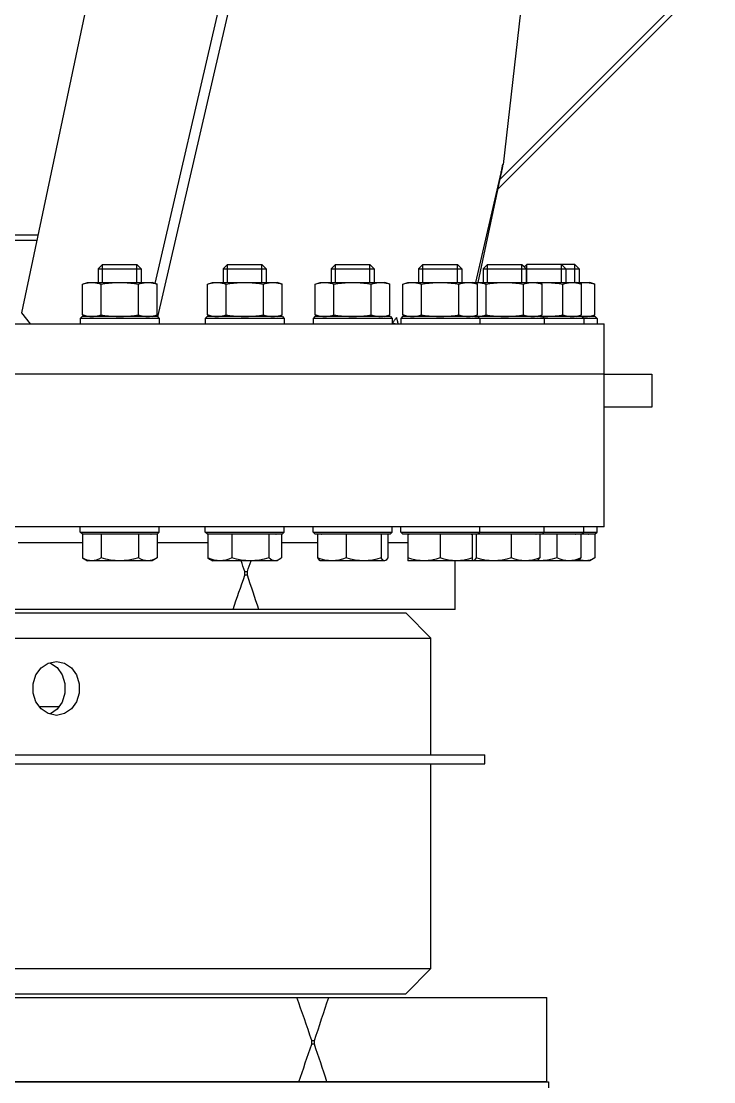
# Model space of a CAD drawing. Extents: x 1551 to 113148, y -1700 to 77018.
# Drawn here: x 14275 to 14661, y 58568 to 59159 of the extents above; entities that cross this region are included whole.
import ezdxf

# ---------------------------------------------------------------- set-up
doc = ezdxf.new("R2010")
doc.units = 0
doc.header["$LTSCALE"] = 500
doc.header["$MEASUREMENT"] = 0
doc.linetypes.add('CENTER', pattern=[3, 2.5, -0.25, 0, -0.25])
doc.layers.get('0').update_dxf_attribs({"linetype": 'CONTINUOUS'})

# ---------------------------------------------------------------- blocks, each defined once
blk = doc.blocks.new('pidestal_kran')
blk.add_lwpolyline([(-9566.33, 75828.77), (-8601.33, 75828.77), (-8601.33, 75778.77), (-9566.33, 75778.77)], close=True)
blk = doc.blocks.new('platform_side')
at = {"linetype": 'Continuous'}
for p, q in [((-9482.58, 5945.52), (-9567.57, 5204.78)), ((-9583.79, 5880.58), (-9759.97, 5120.07)), ((-9761.22, 5138.48), (-9590.26, 5876.43)), ((-9748.84, 5532.91), (-9835.72, 5122.18)), ((-9570.58, 5191.14), (-9450.27, 5311.45)), ((-9569.44, 5196.52), (-9452.39, 5313.57)), ((-9582.76, 5139.14), (-9568.73, 5200.22)), ((-9568.82, 5199.44), (-9581.64, 5139.14)), ((-9568.82, 5199.44), (-9568.91, 5199.45)), ((-9885.38, 5165.64), (-9826.53, 5165.64)), ((-9885.38, 5162.64), (-9827.16, 5162.64)), ((-9790.64, 5149.14), (-9793.04, 5146.74)), ((-9790.64, 5149.14), (-9771.44, 5149.14)), ((-9790.64, 5139.14), (-9790.64, 5149.14)), ((-9771.44, 5149.14), (-9769.04, 5146.74)), ((-9771.44, 5139.14), (-9771.44, 5149.14)), ((-9721.04, 5149.14), (-9723.44, 5146.74)), ((-9721.04, 5149.14), (-9701.84, 5149.14)), ((-9721.04, 5139.14), (-9721.04, 5149.14)), ((-9701.84, 5149.14), (-9699.44, 5146.74)), ((-9701.84, 5139.14), (-9701.84, 5149.14)), ((-9660.95, 5149.14), (-9663.35, 5146.74)), ((-9660.95, 5149.14), (-9641.75, 5149.14)), ((-9660.95, 5139.14), (-9660.95, 5149.14)), ((-9641.75, 5149.14), (-9639.35, 5146.74)), ((-9641.75, 5139.14), (-9641.75, 5149.14)), ((-9612.21, 5149.14), (-9614.61, 5146.74)), ((-9612.21, 5149.14), (-9593.01, 5149.14)), ((-9612.21, 5139.14), (-9612.21, 5149.14)), ((-9593.01, 5149.14), (-9590.61, 5146.74)), ((-9593.01, 5139.14), (-9593.01, 5149.14)), ((-9576.29, 5149.14), (-9578.69, 5146.74)), ((-9576.29, 5149.14), (-9557.09, 5149.14)), ((-9576.29, 5139.14), (-9576.29, 5149.14)), ((-9557.09, 5149.14), (-9554.69, 5146.74)), ((-9557.09, 5149.14), (-9555.7, 5147.75)), ((-9557.09, 5139.14), (-9557.09, 5149.14)), ((-9554.3, 5149.14), (-9555.7, 5147.75)), ((-9527.69, 5149.14), (-9554.3, 5149.14)), ((-9554.3, 5139.14), (-9554.3, 5149.14)), ((-9535.1, 5149.14), (-9532.7, 5146.74)), ((-9535.1, 5139.14), (-9535.1, 5149.14)), ((-9527.69, 5149.14), (-9525.29, 5146.74)), ((-9527.69, 5139.14), (-9527.69, 5149.14)), ((-9793.04, 5146.74), (-9769.04, 5146.74)), ((-9793.04, 5146.74), (-9793.04, 5139.14)), ((-9769.04, 5146.74), (-9769.04, 5139.14)), ((-9723.44, 5146.74), (-9699.44, 5146.74)), ((-9723.44, 5146.74), (-9723.44, 5139.14)), ((-9699.44, 5146.74), (-9699.44, 5139.14)), ((-9663.35, 5146.74), (-9639.35, 5146.74)), ((-9663.35, 5146.74), (-9663.35, 5139.14)), ((-9639.35, 5146.74), (-9639.35, 5139.14)), ((-9614.61, 5146.74), (-9590.61, 5146.74)), ((-9614.61, 5146.74), (-9614.61, 5139.14)), ((-9590.61, 5146.74), (-9590.61, 5139.14)), ((-9578.69, 5146.74), (-9525.29, 5146.74)), ((-9578.69, 5146.74), (-9578.69, 5139.14)), ((-9554.69, 5146.74), (-9554.69, 5139.14)), ((-9532.7, 5146.74), (-9532.7, 5139.14)), ((-9525.29, 5146.74), (-9525.29, 5139.14)), ((-9801.83, 5138.13), (-9799.04, 5139.14)), ((-9801.83, 5121.16), (-9801.83, 5138.13)), ((-9799.04, 5139.14), (-9763.04, 5139.14)), ((-9791.44, 5121.16), (-9791.44, 5138.13)), ((-9770.65, 5121.16), (-9770.65, 5138.13)), ((-9760.26, 5138.13), (-9763.04, 5139.14)), ((-9760.26, 5121.16), (-9760.26, 5138.13)), ((-9732.22, 5138.13), (-9729.44, 5139.14)), ((-9732.22, 5121.16), (-9732.22, 5138.13)), ((-9729.44, 5139.14), (-9693.44, 5139.14)), ((-9721.83, 5121.16), (-9721.83, 5138.13)), ((-9701.04, 5121.16), (-9701.04, 5138.13)), ((-9690.65, 5138.13), (-9693.44, 5139.14)), ((-9690.65, 5121.16), (-9690.65, 5138.13)), ((-9672.13, 5138.13), (-9669.35, 5139.14)), ((-9672.13, 5121.16), (-9672.13, 5138.13)), ((-9669.35, 5139.14), (-9633.35, 5139.14)), ((-9661.74, 5121.16), (-9661.74, 5138.13)), ((-9640.96, 5121.16), (-9640.96, 5138.13)), ((-9630.56, 5138.13), (-9633.35, 5139.14)), ((-9630.56, 5121.16), (-9630.56, 5138.13)), ((-9623.39, 5138.13), (-9620.61, 5139.14)), ((-9623.39, 5121.16), (-9623.39, 5138.13)), ((-9620.61, 5139.14), (-9519.29, 5139.14)), ((-9613, 5121.16), (-9613, 5138.13)), ((-9592.21, 5121.16), (-9592.21, 5138.13)), ((-9581.82, 5138.13), (-9584.61, 5139.14)), ((-9581.82, 5121.16), (-9581.82, 5138.13)), ((-9577.09, 5121.16), (-9577.09, 5138.13)), ((-9556.3, 5121.16), (-9556.3, 5138.13)), ((-9545.91, 5138.13), (-9548.69, 5139.14)), ((-9545.91, 5121.16), (-9545.91, 5138.13)), ((-9534.31, 5121.16), (-9534.31, 5138.13)), ((-9523.92, 5138.13), (-9526.7, 5139.14)), ((-9523.92, 5121.16), (-9523.92, 5138.13)), ((-9516.51, 5138.13), (-9519.29, 5139.14)), ((-9516.51, 5121.16), (-9516.51, 5138.13)), ((-9835.72, 5122.18), (-9830.83, 5116.14)), ((-9802.04, 5120.14), (-9803.04, 5119.14)), ((-9759.04, 5119.14), (-9803.04, 5119.14)), ((-9803.04, 5119.14), (-9803.04, 5116.14)), ((-9760.05, 5120.14), (-9802.04, 5120.14)), ((-9799.04, 5120.14), (-9801.83, 5121.16)), ((-9763.04, 5120.14), (-9760.26, 5121.16)), ((-9760.04, 5120.14), (-9759.04, 5119.14)), ((-9759.04, 5119.14), (-9759.04, 5116.14)), ((-9732.44, 5120.14), (-9733.44, 5119.14)), ((-9689.44, 5119.14), (-9733.44, 5119.14)), ((-9733.44, 5119.14), (-9733.44, 5116.14)), ((-9690.44, 5120.14), (-9732.44, 5120.14)), ((-9729.44, 5120.14), (-9732.22, 5121.16)), ((-9693.44, 5120.14), (-9690.65, 5121.16)), ((-9690.44, 5120.14), (-9689.44, 5119.14)), ((-9689.44, 5119.14), (-9689.44, 5116.14)), ((-9672.35, 5120.14), (-9673.35, 5119.14)), ((-9629.35, 5119.14), (-9673.35, 5119.14)), ((-9673.35, 5119.14), (-9673.35, 5116.14)), ((-9630.35, 5120.14), (-9672.35, 5120.14)), ((-9669.35, 5120.14), (-9672.13, 5121.16)), ((-9633.35, 5120.14), (-9630.56, 5121.16)), ((-9630.35, 5120.14), (-9629.35, 5119.14)), ((-9629.35, 5119.14), (-9629.35, 5116.14)), ((-9623.61, 5120.14), (-9624.61, 5119.14)), ((-9515.29, 5119.14), (-9624.61, 5119.14)), ((-9624.61, 5119.14), (-9624.61, 5116.14)), ((-9581.61, 5120.14), (-9623.61, 5120.14)), ((-9620.61, 5120.14), (-9623.39, 5121.16)), ((-9584.61, 5120.14), (-9581.82, 5121.16)), ((-9545.69, 5120.14), (-9581.61, 5120.14)), ((-9581.61, 5120.14), (-9580.61, 5119.14)), ((-9580.61, 5119.14), (-9580.61, 5116.14)), ((-9548.69, 5120.14), (-9545.91, 5121.16)), ((-9548.31, 5120.28), (-9546.77, 5120.19)), ((-9546.77, 5120.19), (-9545.69, 5120.16)), ((-9516.29, 5120.14), (-9545.69, 5120.14)), ((-9545.69, 5120.14), (-9544.69, 5119.14)), ((-9544.69, 5119.14), (-9544.69, 5116.14)), ((-9526.7, 5120.14), (-9523.92, 5121.16)), ((-9523.7, 5120.14), (-9522.7, 5119.14)), ((-9522.7, 5119.14), (-9522.7, 5116.14)), ((-9519.29, 5120.14), (-9516.51, 5121.16)), ((-9516.29, 5120.14), (-9515.29, 5119.14)), ((-9515.29, 5119.14), (-9515.29, 5116.14)), ((-10464.33, 5116.14), (-9511.29, 5116.14)), ((-9689.44, 5116.16), (-9673.35, 5116.18)), ((-9629.35, 5116.2), (-9629.25, 5116.2)), ((-9629.25, 5116.2), (-9629.06, 5116.46)), ((-9629.01, 5116.53), (-9626.35, 5116.14)), ((-9511.29, 5088.14), (-9511.29, 5116.14)), ((-9511.29, 5088.14), (-10538.29, 5088.14)), ((-9511.29, 5088.14), (-9484.79, 5088.14)), ((-9511.29, 5003.14), (-9511.29, 5088.14)), ((-9484.79, 5088.14), (-9484.79, 5069.67)), ((-9484.79, 5069.67), (-9511.29, 5069.67)), ((-9511.29, 5003.14), (-10538.29, 5003.14)), ((-9803.04, 5000.14), (-9803.04, 5003.14)), ((-9759.04, 5000.14), (-9759.04, 5003.14)), ((-9733.44, 5000.14), (-9733.44, 5003.14)), ((-9689.44, 5000.14), (-9689.44, 5003.14)), ((-9673.35, 5000.14), (-9673.35, 5003.14)), ((-9629.35, 5000.14), (-9629.35, 5003.14)), ((-9624.61, 5000.14), (-9624.61, 5003.14)), ((-9580.61, 5000.14), (-9580.61, 5003.14)), ((-9544.69, 5000.14), (-9544.69, 5003.14)), ((-9522.7, 5000.14), (-9522.7, 5003.14)), ((-9515.29, 5000.14), (-9515.29, 5003.14)), ((-9803.04, 5000.14), (-9759.04, 5000.14)), ((-9802.04, 4999.14), (-9803.04, 5000.14)), ((-9802.04, 4999.14), (-9760.05, 4999.14)), ((-9760.26, 4998.94), (-9801.83, 4998.94)), ((-9801.83, 4998.94), (-9801.83, 4985.75)), ((-9791.44, 4998.94), (-9791.44, 4985.75)), ((-9770.65, 4998.94), (-9770.65, 4985.75)), ((-9760.26, 4998.94), (-9760.26, 4985.75)), ((-9760.04, 4999.14), (-9759.04, 5000.14)), ((-9733.44, 5000.14), (-9689.44, 5000.14)), ((-9732.44, 4999.14), (-9733.44, 5000.14)), ((-9732.44, 4999.14), (-9690.44, 4999.14)), ((-9690.97, 4998.94), (-9731.9, 4998.94)), ((-9731.9, 4998.94), (-9731.9, 4985.75)), ((-9718.54, 4998.94), (-9718.54, 4985.75)), ((-9698.08, 4998.94), (-9698.08, 4985.75)), ((-9690.97, 4998.94), (-9690.97, 4985.75)), ((-9690.44, 4999.14), (-9689.44, 5000.14)), ((-9673.35, 5000.14), (-9629.35, 5000.14)), ((-9672.35, 4999.14), (-9673.35, 5000.14)), ((-9672.35, 4999.14), (-9630.35, 4999.14)), ((-9631.82, 4998.94), (-9670.88, 4998.94)), ((-9670.88, 4998.94), (-9670.88, 4985.75)), ((-9654.96, 4998.94), (-9654.96, 4985.75)), ((-9635.43, 4998.94), (-9635.43, 4985.75)), ((-9631.82, 4998.94), (-9631.82, 4985.75)), ((-9630.35, 4999.14), (-9629.35, 5000.14)), ((-9624.61, 5000.14), (-9515.29, 5000.14)), ((-9623.61, 4999.14), (-9624.61, 5000.14)), ((-9623.61, 4999.14), (-9516.29, 4999.14)), ((-9516.51, 4998.94), (-9620.61, 4998.94)), ((-9620.61, 4998.94), (-9620.61, 4984.14)), ((-9602.61, 4998.94), (-9602.61, 4985.75)), ((-9584.61, 4984.14), (-9584.61, 4998.94)), ((-9582.62, 4998.94), (-9582.62, 4985.75)), ((-9581.61, 4999.14), (-9580.61, 5000.14)), ((-9563.09, 4998.94), (-9563.09, 4985.75)), ((-9547.16, 4998.94), (-9547.16, 4985.75)), ((-9545.69, 4999.14), (-9544.69, 5000.14)), ((-9537.59, 4998.94), (-9537.59, 4985.75)), ((-9524.23, 4998.94), (-9524.23, 4985.75)), ((-9523.7, 4999.14), (-9522.7, 5000.14)), ((-9516.51, 4998.94), (-9516.51, 4985.75)), ((-9516.29, 4999.14), (-9515.29, 5000.14)), ((-9801.83, 4994.14), (-9837.59, 4994.14)), ((-9731.9, 4994.14), (-9760.26, 4994.14)), ((-9670.88, 4994.14), (-9690.97, 4994.14)), ((-9620.61, 4994.14), (-9631.82, 4994.14)), ((-9801.83, 4985.75), (-9799.04, 4984.14)), ((-9763.04, 4984.14), (-9799.04, 4984.14)), ((-9760.26, 4985.75), (-9763.04, 4984.14)), ((-9730.59, 4984.81), (-9729.44, 4984.14)), ((-9693.44, 4984.14), (-9729.44, 4984.14)), ((-9692.28, 4984.81), (-9693.44, 4984.14)), ((-9669.63, 4984.3), (-9669.35, 4984.14)), ((-9633.35, 4984.14), (-9669.35, 4984.14)), ((-9519.29, 4984.14), (-9620.61, 4984.14)), ((-9594.29, 4957.14), (-9594.29, 4984.14)), ((-9584.42, 4984.14), (-9584.6, 4984.18)), ((-9548.42, 4984.3), (-9548.69, 4984.14)), ((-9547.83, 4984.14), (-9548.69, 4984.18)), ((-9525.55, 4984.81), (-9526.7, 4984.14)), ((-9516.51, 4985.75), (-9519.29, 4984.14)), ((-9711.4, 4978.14), (-9709.95, 4978.14)), ((-9711.4, 4976.14), (-9711.4, 4978.14)), ((-9709.95, 4976.14), (-9709.95, 4978.14)), ((-9709.95, 4976.14), (-9711.4, 4976.14)), ((-9594.3, 4957.14), (-10455.29, 4957.14)), ((-10427.8, 4955.14), (-9621.8, 4955.14)), ((-9621.79, 4955.14), (-9607.79, 4941.14)), ((-10441.79, 4941.14), (-9607.79, 4941.14)), ((-9607.79, 4876.14), (-9607.79, 4941.14)), ((-9820.09, 4927.36), (-9819.53, 4927.24)), ((-9825.81, 4903.14), (-9814.77, 4903.14)), ((-9813.09, 4905.56), (-9815.85, 4901.6)), ((-10471.79, 4876.14), (-9577.79, 4876.14)), ((-10471.79, 4871.14), (-9577.79, 4871.14)), ((-9607.79, 4757.14), (-9607.79, 4871.14)), ((-9577.79, 4871.14), (-9577.79, 4876.14)), ((-10441.79, 4757.14), (-9607.79, 4757.14)), ((-9621.79, 4743.14), (-9607.79, 4757.14)), ((-10506.29, 4741.14), (-9543.3, 4741.14)), ((-10427.8, 4743.14), (-9621.8, 4743.14)), ((-9543.29, 4694.14), (-9543.29, 4741.14)), ((-9674.1, 4717.14), (-9672.65, 4717.14)), ((-9674.1, 4715.14), (-9674.1, 4717.14)), ((-9672.65, 4715.14), (-9674.1, 4715.14)), ((-9672.65, 4715.14), (-9672.65, 4717.14)), ((-9543.29, 4694.14), (-10506.29, 4694.14))]:
    blk.add_line(p, q, dxfattribs=at)
for points in [[(-9567.74, 5204.74), (-9567.84, 5204.14), (-9567.95, 5203.55), (-9568.06, 5202.96), (-9568.18, 5202.37), (-9568.3, 5201.78), (-9568.43, 5201.19), (-9568.55, 5200.61), (-9568.68, 5200.02), (-9568.82, 5199.44)], [(-9568.73, 5200.22), (-9568.6, 5200.72), (-9568.48, 5201.21), (-9568.37, 5201.71), (-9568.25, 5202.21), (-9568.14, 5202.72), (-9568.03, 5203.22), (-9567.93, 5203.72), (-9567.83, 5204.23), (-9567.74, 5204.74)], [(-9567.74, 5204.74), (-9567.71, 5204.74), (-9567.69, 5204.74), (-9567.67, 5204.74), (-9567.65, 5204.75), (-9567.63, 5204.75), (-9567.62, 5204.75), (-9567.6, 5204.76), (-9567.59, 5204.76), (-9567.58, 5204.76), (-9567.58, 5204.77), (-9567.57, 5204.77), (-9567.57, 5204.78)], [(-9801.83, 5138.13), (-9800.77, 5138.48), (-9799.73, 5138.77)], [(-9799.73, 5138.77), (-9798.7, 5138.97), (-9797.67, 5139.1), (-9796.63, 5139.14)], [(-9796.63, 5139.14), (-9795.6, 5139.1), (-9794.57, 5138.97), (-9793.54, 5138.77), (-9792.49, 5138.48), (-9791.44, 5138.13)], [(-9791.44, 5138.13), (-9789.32, 5138.48), (-9787.24, 5138.77), (-9785.17, 5138.97), (-9783.11, 5139.1), (-9781.04, 5139.14)], [(-9781.04, 5139.14), (-9778.98, 5139.1), (-9776.92, 5138.97), (-9774.85, 5138.77), (-9772.77, 5138.48), (-9770.65, 5138.13)], [(-9770.65, 5138.13), (-9769.6, 5138.48), (-9768.55, 5138.77), (-9767.52, 5138.97), (-9766.49, 5139.1), (-9765.46, 5139.14)], [(-9765.46, 5139.14), (-9764.42, 5139.1), (-9763.39, 5138.97), (-9762.36, 5138.77), (-9761.32, 5138.48), (-9760.26, 5138.13)], [(-9732.22, 5138.13), (-9731.16, 5138.48), (-9730.12, 5138.77)], [(-9730.12, 5138.77), (-9729.09, 5138.97), (-9728.06, 5139.1), (-9727.02, 5139.14)], [(-9727.02, 5139.14), (-9725.99, 5139.1), (-9724.96, 5138.97), (-9723.93, 5138.77), (-9722.88, 5138.48), (-9721.83, 5138.13)], [(-9721.83, 5138.13), (-9719.72, 5138.48), (-9717.63, 5138.77), (-9715.56, 5138.97), (-9713.5, 5139.1), (-9711.44, 5139.14)], [(-9711.44, 5139.14), (-9709.37, 5139.1), (-9707.31, 5138.97), (-9705.24, 5138.77), (-9703.16, 5138.48), (-9701.04, 5138.13)], [(-9701.04, 5138.13), (-9699.99, 5138.48), (-9698.94, 5138.77), (-9697.91, 5138.97), (-9696.88, 5139.1), (-9695.85, 5139.14)], [(-9695.85, 5139.14), (-9694.81, 5139.1), (-9693.78, 5138.97), (-9692.75, 5138.77), (-9691.71, 5138.48), (-9690.65, 5138.13)], [(-9672.13, 5138.13), (-9671.08, 5138.48), (-9670.03, 5138.77)], [(-9670.03, 5138.77), (-9669, 5138.97), (-9667.97, 5139.1), (-9666.94, 5139.14)], [(-9666.94, 5139.14), (-9665.9, 5139.1), (-9664.87, 5138.97), (-9663.84, 5138.77), (-9662.8, 5138.48), (-9661.74, 5138.13)], [(-9661.74, 5138.13), (-9659.63, 5138.48), (-9657.54, 5138.77), (-9655.48, 5138.97), (-9653.41, 5139.1), (-9651.35, 5139.14)], [(-9651.35, 5139.14), (-9649.28, 5139.1), (-9647.22, 5138.97), (-9645.15, 5138.77), (-9643.07, 5138.48), (-9640.96, 5138.13)], [(-9640.96, 5138.13), (-9639.9, 5138.48), (-9638.86, 5138.77), (-9637.82, 5138.97), (-9636.79, 5139.1), (-9635.76, 5139.14)], [(-9635.76, 5139.14), (-9634.73, 5139.1), (-9633.7, 5138.97), (-9632.66, 5138.77), (-9631.62, 5138.48), (-9630.56, 5138.13)], [(-9623.39, 5138.13), (-9622.34, 5138.48), (-9621.29, 5138.77)], [(-9621.29, 5138.77), (-9620.26, 5138.97), (-9619.23, 5139.1), (-9618.2, 5139.14)], [(-9618.2, 5139.14), (-9617.16, 5139.1), (-9616.13, 5138.97), (-9615.1, 5138.77), (-9614.06, 5138.48), (-9613, 5138.13)], [(-9613, 5138.13), (-9610.89, 5138.48), (-9608.8, 5138.77), (-9606.74, 5138.97), (-9604.67, 5139.1), (-9602.61, 5139.14)], [(-9602.61, 5139.14), (-9600.54, 5139.1), (-9598.48, 5138.97), (-9596.41, 5138.77), (-9594.33, 5138.48), (-9592.21, 5138.13)], [(-9592.21, 5138.13), (-9591.16, 5138.48), (-9590.12, 5138.77), (-9589.08, 5138.97), (-9588.05, 5139.1), (-9587.02, 5139.14)], [(-9587.02, 5139.14), (-9585.99, 5139.1), (-9584.95, 5138.97), (-9583.92, 5138.77), (-9582.88, 5138.48), (-9581.82, 5138.13)], [(-9584.19, 5138.99), (-9583.32, 5139.1), (-9582.28, 5139.14)], [(-9582.28, 5139.14), (-9581.25, 5139.1), (-9580.22, 5138.97), (-9579.19, 5138.77), (-9578.14, 5138.48), (-9577.09, 5138.13)], [(-9577.09, 5138.13), (-9574.97, 5138.48), (-9572.89, 5138.77), (-9570.82, 5138.97), (-9568.76, 5139.1), (-9566.69, 5139.14)], [(-9566.69, 5139.14), (-9564.63, 5139.1), (-9562.57, 5138.97), (-9560.5, 5138.77), (-9558.41, 5138.48), (-9556.3, 5138.13)], [(-9556.3, 5138.13), (-9555.25, 5138.48), (-9554.2, 5138.77), (-9553.17, 5138.97), (-9552.14, 5139.1), (-9551.11, 5139.14)], [(-9551.11, 5139.14), (-9550.07, 5139.1), (-9549.04, 5138.97), (-9548.01, 5138.77), (-9546.97, 5138.48), (-9545.91, 5138.13)], [(-9548.31, 5139), (-9546.77, 5139.1), (-9544.7, 5139.14)], [(-9544.7, 5139.14), (-9542.63, 5139.1), (-9540.57, 5138.97), (-9538.51, 5138.77), (-9536.42, 5138.48), (-9534.31, 5138.13)], [(-9534.31, 5138.13), (-9533.25, 5138.48), (-9532.21, 5138.77), (-9531.18, 5138.97), (-9530.15, 5139.1), (-9529.11, 5139.14)], [(-9529.11, 5139.14), (-9528.08, 5139.1), (-9527.05, 5138.97), (-9526.02, 5138.77), (-9524.97, 5138.48), (-9523.92, 5138.13)], [(-9525.3, 5138.63), (-9524.8, 5138.77), (-9523.77, 5138.97), (-9522.74, 5139.1), (-9521.71, 5139.14)], [(-9521.71, 5139.14), (-9520.67, 5139.1), (-9519.64, 5138.97), (-9518.61, 5138.77), (-9517.57, 5138.48), (-9516.51, 5138.13)], [(-9801.83, 5121.16), (-9800.77, 5120.8), (-9799.73, 5120.52), (-9798.7, 5120.31), (-9797.67, 5120.19), (-9796.63, 5120.14)], [(-9796.63, 5120.14), (-9795.6, 5120.19), (-9794.57, 5120.31), (-9793.54, 5120.52), (-9792.49, 5120.8), (-9791.44, 5121.16)], [(-9791.44, 5121.16), (-9789.32, 5120.8), (-9787.24, 5120.52), (-9785.17, 5120.31), (-9783.11, 5120.19), (-9781.04, 5120.14)], [(-9781.04, 5120.14), (-9778.98, 5120.19), (-9776.92, 5120.31), (-9774.85, 5120.52), (-9772.77, 5120.8), (-9770.65, 5121.16)], [(-9770.65, 5121.16), (-9769.6, 5120.8), (-9768.55, 5120.52), (-9767.52, 5120.31), (-9766.49, 5120.19), (-9765.46, 5120.14)], [(-9765.46, 5120.14), (-9764.42, 5120.19), (-9763.39, 5120.31)], [(-9763.39, 5120.31), (-9762.36, 5120.52), (-9761.32, 5120.8), (-9760.26, 5121.16)], [(-9732.22, 5121.16), (-9731.16, 5120.8), (-9730.12, 5120.52), (-9729.09, 5120.31), (-9728.06, 5120.19), (-9727.02, 5120.14)], [(-9727.02, 5120.14), (-9725.99, 5120.19), (-9724.96, 5120.31), (-9723.93, 5120.52), (-9722.88, 5120.8), (-9721.83, 5121.16)], [(-9721.83, 5121.16), (-9719.72, 5120.8), (-9717.63, 5120.52), (-9715.56, 5120.31), (-9713.5, 5120.19), (-9711.44, 5120.14)], [(-9711.44, 5120.14), (-9709.37, 5120.19), (-9707.31, 5120.31), (-9705.24, 5120.52), (-9703.16, 5120.8), (-9701.04, 5121.16)], [(-9701.04, 5121.16), (-9699.99, 5120.8), (-9698.94, 5120.52), (-9697.91, 5120.31)], [(-9697.91, 5120.31), (-9696.88, 5120.19), (-9695.85, 5120.14)], [(-9695.85, 5120.14), (-9694.81, 5120.19), (-9693.78, 5120.31)], [(-9693.78, 5120.31), (-9692.75, 5120.52), (-9691.71, 5120.8), (-9690.65, 5121.16)], [(-9672.13, 5121.16), (-9671.08, 5120.8), (-9670.03, 5120.52), (-9669, 5120.31), (-9667.97, 5120.19), (-9666.94, 5120.14)], [(-9666.94, 5120.14), (-9665.9, 5120.19), (-9664.87, 5120.31), (-9663.84, 5120.52), (-9662.8, 5120.8), (-9661.74, 5121.16)], [(-9661.74, 5121.16), (-9659.63, 5120.8), (-9657.54, 5120.52), (-9655.48, 5120.31), (-9653.41, 5120.19), (-9651.35, 5120.14)], [(-9651.35, 5120.14), (-9649.28, 5120.19), (-9647.22, 5120.31), (-9645.15, 5120.52), (-9643.07, 5120.8), (-9640.96, 5121.16)], [(-9640.96, 5121.16), (-9639.9, 5120.8), (-9638.86, 5120.52), (-9637.82, 5120.31), (-9636.79, 5120.19), (-9635.76, 5120.14)], [(-9635.26, 5120.16), (-9634.73, 5120.19), (-9633.7, 5120.31)], [(-9633.7, 5120.31), (-9632.66, 5120.52), (-9631.62, 5120.8), (-9630.56, 5121.16)], [(-9629.06, 5116.46), (-9628.88, 5116.72), (-9628.7, 5116.98), (-9628.52, 5117.25), (-9628.34, 5117.51), (-9628.17, 5117.77), (-9628, 5118.04), (-9627.83, 5118.3), (-9627.66, 5118.57), (-9627.5, 5118.83), (-9627.34, 5119.1), (-9627.18, 5119.37), (-9627.02, 5119.64)], [(-9627.02, 5119.64), (-9626.95, 5119.4), (-9626.87, 5119.16), (-9626.8, 5118.92), (-9626.74, 5118.68), (-9626.67, 5118.45), (-9626.61, 5118.21), (-9626.55, 5117.97), (-9626.49, 5117.74), (-9626.44, 5117.5), (-9626.38, 5117.27), (-9626.33, 5117.04), (-9626.29, 5116.81), (-9626.24, 5116.57), (-9626.2, 5116.34), (-9626.16, 5116.14)], [(-9623.39, 5121.16), (-9622.34, 5120.8), (-9621.29, 5120.52), (-9620.26, 5120.31), (-9619.23, 5120.19), (-9618.2, 5120.14)], [(-9618.2, 5120.14), (-9617.16, 5120.19), (-9616.13, 5120.31), (-9615.1, 5120.52), (-9614.06, 5120.8), (-9613, 5121.16)], [(-9613, 5121.16), (-9610.89, 5120.8), (-9608.8, 5120.52), (-9606.74, 5120.31), (-9604.67, 5120.19), (-9602.61, 5120.14)], [(-9602.61, 5120.14), (-9600.54, 5120.19), (-9598.48, 5120.31), (-9596.41, 5120.52), (-9594.33, 5120.8), (-9592.21, 5121.16)], [(-9592.21, 5121.16), (-9591.16, 5120.8), (-9590.12, 5120.52), (-9589.08, 5120.31), (-9588.05, 5120.19), (-9587.02, 5120.14)], [(-9587.02, 5120.14), (-9585.99, 5120.19), (-9584.95, 5120.31)], [(-9584.95, 5120.31), (-9583.92, 5120.52), (-9582.88, 5120.8), (-9581.82, 5121.16)], [(-9584.19, 5120.29), (-9583.32, 5120.19), (-9582.28, 5120.14)], [(-9582.28, 5120.14), (-9581.25, 5120.19), (-9580.22, 5120.31), (-9579.19, 5120.52), (-9578.14, 5120.8), (-9577.09, 5121.16)], [(-9577.09, 5121.16), (-9574.97, 5120.8), (-9572.89, 5120.52), (-9570.82, 5120.31), (-9568.76, 5120.19), (-9566.69, 5120.14)], [(-9566.69, 5120.14), (-9564.63, 5120.19), (-9562.57, 5120.31), (-9560.5, 5120.52), (-9558.41, 5120.8), (-9556.3, 5121.16)], [(-9556.3, 5121.16), (-9555.25, 5120.8), (-9554.2, 5120.52), (-9553.17, 5120.31), (-9552.14, 5120.19), (-9551.11, 5120.14)], [(-9551.11, 5120.14), (-9550.07, 5120.19), (-9549.04, 5120.31)], [(-9549.04, 5120.31), (-9548.01, 5120.52), (-9546.97, 5120.8), (-9545.91, 5121.16)], [(-9544.7, 5120.14), (-9542.63, 5120.19), (-9540.57, 5120.31), (-9538.51, 5120.52), (-9536.42, 5120.8), (-9534.31, 5121.16)], [(-9534.31, 5121.16), (-9533.25, 5120.8), (-9532.21, 5120.52), (-9531.18, 5120.31), (-9530.15, 5120.19), (-9529.11, 5120.14)], [(-9529.11, 5120.14), (-9528.08, 5120.19), (-9527.05, 5120.31)], [(-9527.05, 5120.31), (-9526.02, 5120.52), (-9524.97, 5120.8), (-9523.92, 5121.16)], [(-9525.3, 5120.65), (-9524.8, 5120.52), (-9523.77, 5120.31)], [(-9523.77, 5120.31), (-9522.74, 5120.19), (-9521.71, 5120.14)], [(-9521.71, 5120.14), (-9520.67, 5120.19), (-9519.64, 5120.31)], [(-9519.64, 5120.31), (-9518.61, 5120.52), (-9517.57, 5120.8), (-9516.51, 5121.16)], [(-9796.63, 4984.14), (-9797.91, 4984.25), (-9799.2, 4984.56), (-9800.5, 4985.06), (-9801.83, 4985.75)], [(-9791.44, 4985.75), (-9792.76, 4985.06), (-9794.07, 4984.56), (-9795.36, 4984.25), (-9796.63, 4984.14)], [(-9781.04, 4984.14), (-9783.6, 4984.25), (-9786.17, 4984.56), (-9788.79, 4985.06), (-9791.44, 4985.75)], [(-9770.65, 4985.75), (-9773.3, 4985.06), (-9775.92, 4984.56), (-9778.49, 4984.25), (-9781.04, 4984.14)], [(-9765.46, 4984.14), (-9766.73, 4984.25), (-9768.02, 4984.56), (-9769.33, 4985.06), (-9770.65, 4985.75)], [(-9762.89, 4984.56), (-9764.18, 4984.25), (-9765.46, 4984.14)], [(-9760.26, 4985.75), (-9761.59, 4985.06), (-9762.89, 4984.56)], [(-9725.22, 4984.14), (-9726.87, 4984.25), (-9728.52, 4984.56), (-9730.2, 4985.06), (-9731.9, 4985.75)], [(-9731.9, 4985.75), (-9731, 4985.06), (-9730.59, 4984.81)], [(-9718.54, 4985.75), (-9720.25, 4985.06), (-9721.93, 4984.56), (-9723.58, 4984.25), (-9725.22, 4984.14)], [(-9708.31, 4984.14), (-9710.83, 4984.25), (-9713.36, 4984.56), (-9715.93, 4985.06), (-9718.54, 4985.75)], [(-9698.08, 4985.75), (-9700.69, 4985.06), (-9703.26, 4984.56), (-9705.79, 4984.25), (-9708.31, 4984.14)], [(-9694.52, 4984.14), (-9695.4, 4984.25), (-9696.28, 4984.56), (-9697.17, 4985.06), (-9698.08, 4985.75)], [(-9692.28, 4984.81), (-9692.77, 4984.56), (-9693.65, 4984.25), (-9694.52, 4984.14)], [(-9690.97, 4985.75), (-9691.87, 4985.06), (-9692.28, 4984.81)], [(-9662.92, 4984.14), (-9664.88, 4984.25), (-9666.85, 4984.56), (-9668.85, 4985.06), (-9670.88, 4985.75)], [(-9670.88, 4985.75), (-9670.42, 4985.06), (-9669.96, 4984.56), (-9669.63, 4984.3)], [(-9654.96, 4985.75), (-9656.99, 4985.06), (-9658.99, 4984.56), (-9660.96, 4984.25), (-9662.92, 4984.14)], [(-9645.19, 4984.14), (-9647.59, 4984.25), (-9650.01, 4984.56), (-9652.47, 4985.06), (-9654.96, 4985.75)], [(-9635.43, 4985.75), (-9637.92, 4985.06), (-9640.37, 4984.56), (-9642.79, 4984.25), (-9645.19, 4984.14)], [(-9633.62, 4984.14), (-9634.07, 4984.25), (-9634.51, 4984.56), (-9634.97, 4985.06), (-9635.43, 4985.75)], [(-9633.07, 4984.3), (-9633.18, 4984.25), (-9633.62, 4984.14)], [(-9631.82, 4985.75), (-9632.28, 4985.06), (-9632.73, 4984.56), (-9633.07, 4984.3)], [(-9611.61, 4984.14), (-9613.82, 4984.25), (-9616.05, 4984.56), (-9618.31, 4985.06), (-9620.61, 4985.75)], [(-9602.61, 4985.75), (-9604.9, 4985.06), (-9607.17, 4984.56), (-9609.39, 4984.25), (-9611.61, 4984.14)], [(-9593.61, 4984.14), (-9595.82, 4984.25), (-9598.05, 4984.56), (-9600.31, 4985.06), (-9602.61, 4985.75)], [(-9584.61, 4985.75), (-9586.9, 4985.06), (-9589.17, 4984.56), (-9591.39, 4984.25), (-9593.61, 4984.14)], [(-9582.62, 4985.75), (-9583.08, 4985.06), (-9583.53, 4984.56), (-9583.98, 4984.25), (-9584.42, 4984.14)], [(-9572.85, 4984.14), (-9575.25, 4984.25), (-9577.67, 4984.56), (-9580.12, 4985.06), (-9582.62, 4985.75)], [(-9563.09, 4985.75), (-9565.58, 4985.06), (-9568.03, 4984.56), (-9570.45, 4984.25), (-9572.85, 4984.14)], [(-9555.12, 4984.14), (-9557.08, 4984.25), (-9559.05, 4984.56), (-9561.05, 4985.06), (-9563.09, 4985.75)], [(-9547.16, 4985.75), (-9549.19, 4985.06), (-9551.2, 4984.56), (-9553.17, 4984.25), (-9555.12, 4984.14)], [(-9548.42, 4984.3), (-9548.08, 4984.56), (-9547.62, 4985.06), (-9547.16, 4985.75)], [(-9537.59, 4985.75), (-9540.2, 4985.06), (-9542.78, 4984.56), (-9545.31, 4984.25), (-9547.83, 4984.14)], [(-9530.91, 4984.14), (-9532.56, 4984.25), (-9534.21, 4984.56), (-9535.89, 4985.06), (-9537.59, 4985.75)], [(-9524.23, 4985.75), (-9525.94, 4985.06), (-9527.62, 4984.56), (-9529.27, 4984.25), (-9530.91, 4984.14)], [(-9525.55, 4984.81), (-9525.14, 4985.06), (-9524.23, 4985.75)], [(-9521.71, 4984.14), (-9522.98, 4984.25), (-9524.27, 4984.56), (-9525.31, 4984.96)], [(-9519.14, 4984.56), (-9520.43, 4984.25), (-9521.71, 4984.14)], [(-9516.51, 4985.75), (-9517.84, 4985.06), (-9519.14, 4984.56)], [(-9816.29, 4898.14), (-9820.84, 4899.08), (-9824.75, 4901.7), (-9827.66, 4905.67), (-9829.22, 4910.55), (-9829.22, 4915.73), (-9827.66, 4920.61), (-9824.75, 4924.59), (-9820.84, 4927.2), (-9816.29, 4928.14)], [(-9819.53, 4927.24), (-9815.85, 4924.69), (-9813.09, 4920.73), (-9811.59, 4915.79), (-9811.59, 4910.5), (-9813.09, 4905.56)], [(-9816.29, 4928.14), (-9811.79, 4927.2), (-9807.95, 4924.59), (-9805.13, 4920.61), (-9803.63, 4915.73), (-9803.63, 4910.56), (-9805.13, 4905.68), (-9807.95, 4901.7), (-9811.79, 4899.08), (-9816.29, 4898.14)], [(-9815.85, 4901.6), (-9819.53, 4899.05), (-9820.09, 4898.93)]]:
    blk.add_lwpolyline(points, dxfattribs=at)
for centre, start, end in [((-9798.49, 4999.14), 270, 0), ((-9763.59, 4999.14), 180, 270), ((-9728.89, 4999.14), 270, 0), ((-9693.99, 4999.14), 180, 270), ((-9668.8, 4999.14), 270, 0), ((-9633.9, 4999.14), 180, 270), ((-9620.06, 4999.14), 270, 0), ((-9585.16, 4999.14), 180, 270), ((-9584.14, 4999.14), 270, 0), ((-9549.24, 4999.14), 180, 270), ((-9527.25, 4999.14), 180, 270), ((-9519.84, 4999.14), 180, 270)]:
    blk.add_arc(centre, 0.2, start, end, dxfattribs=at)
for centre, major_axis, ratio, start_param, end_param in [((-10024.79, 4662.39), (-205.69, 919.32), 0.411368, -1.313513, -1.306587), ((-10024.79, 5289.61), (205.69, 919.32), 0.411368, -1.82314, -1.816246), ((-10024.79, 5291.9), (205.69, 919.32), 0.411368, -1.850071, -1.82808), ((-10024.79, 4664.67), (-205.69, 919.32), 0.411368, -1.340231, -1.318452), ((-10024.79, 4363.98), (-229.81, 1028.24), 0.411499, -1.313441, -1.288592), ((-10024.79, 5066.02), (229.81, 1028.24), 0.411499, -1.823735, -1.799146), ((-10024.79, 5068.31), (229.81, 1028.24), 0.411499, -1.849882, -1.828151), ((-10024.79, 4366.27), (-229.81, 1028.24), 0.411499, -1.339385, -1.317858)]:
    blk.add_ellipse(centre, major_axis=major_axis, ratio=ratio, start_param=start_param, end_param=end_param, dxfattribs=at)

msp = doc.modelspace()

# ---------------------------------------------------------------- block references
at = {"linetype": 'CENTER'}
for name, p in [('platform_side', (24110.899, 53874.087)), ('pidestal_kran', (23169.937, -17260.541))]:
    msp.add_blockref(name, p, dxfattribs=at)

doc.saveas('drawing.dxf')
